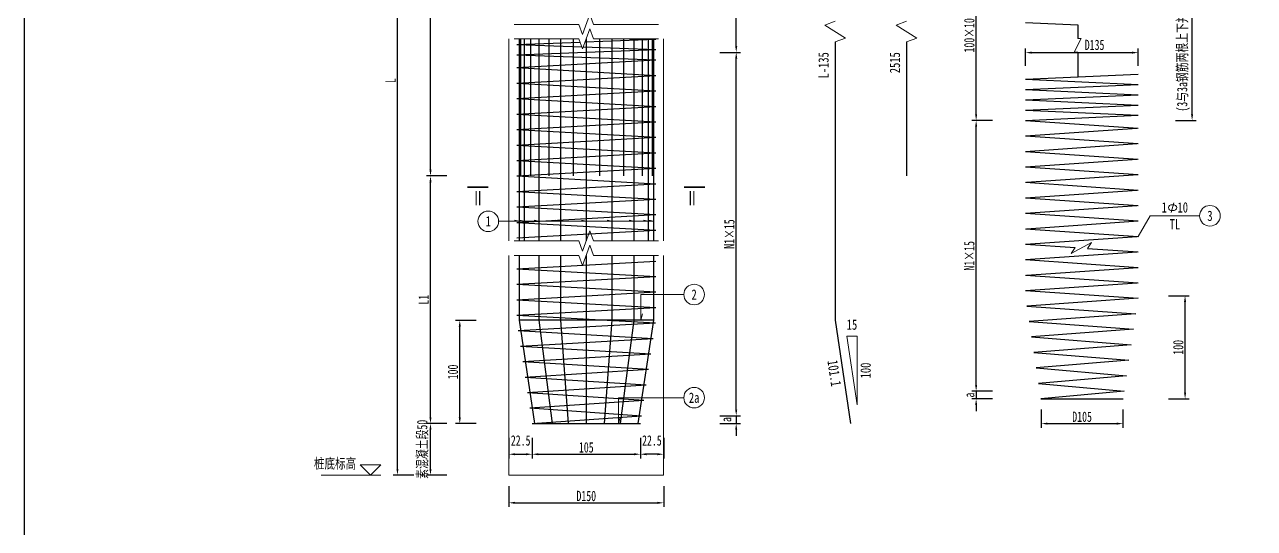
# Model space of a CAD drawing. Header units: millimetres. Extents: x 6150 to 57838, y -71710 to -30599.
# Drawn here: x 32035 to 43953, y -62962 to -58077 of the extents above; entities that cross this region are included whole.
import ezdxf
from ezdxf.enums import TextEntityAlignment as Align

# ---------------------------------------------------------------- set-up
doc = ezdxf.new("R2010")
doc.units = ezdxf.units.MM
doc.linetypes.add('HIDDEN', pattern=[9.525, 6.35, -3.175])
doc.layers.get('Defpoints').update_dxf_attribs({"color": 8, "lineweight": 15})
for name, color, linetype, lineweight in [('工作线', 1, 'Continuous', 35), ('文字', 7, 'Continuous', 15), ('构造', 7, 'Continuous', 20), ('标注', 4, 'Continuous', 18), ('钢筋', 1, 'Continuous', 30)]:
    doc.layers.add(name, color=color, linetype=linetype, lineweight=lineweight)
doc.styles.get("Standard").update_dxf_attribs({"font": '仿宋_GB2312.ttf', "width": 0.7})
doc.styles.add('标注', font='仿宋_GB2312.ttf', dxfattribs={"width": 0.7})
doc.styles.add('标题2', font='fsdb_e.shx', dxfattribs={"width": 0.75, "height": 4, "bigfont": 'fsdb.shx'})
doc.dimstyles.new('副本 1-150', dxfattribs={"dimscale": 0, "dimtxt": 2.5, "dimasz": 1.5, "dimexe": 1, "dimexo": 1, "dimgap": 0.4, "dimtad": 1, "dimdec": 0, "dimlfac": 0.1, "dimrnd": 0.1, "dimzin": 12, "dimdsep": 46, "dimtxsty": 'Standard', "dimcen": 2.5, "dimclrd": 256, "dimclre": 256, "dimclrt": 256, "dimadec": 4, "dimazin": 0, "dimtp": 2, "dimtm": 3, "dimtfac": 0.5, "dimtdec": 0, "dimtmove": 2, "dimatfit": 3, "dimfxl": 4, "dimfxlon": 1, "dimtvp": 0.7, "dimtolj": 1, "dimtzin": 12, "dimarcsym": 0})

# ---------------------------------------------------------------- blocks, each defined once
blk = doc.blocks.new('*D45')
at = {"layer": 'Defpoints', "color": 0, "transparency": 16777216}
for p in [(41256, -59007), (41494, -59007), (41496, -61631)]:
    blk.add_point(p, dxfattribs=at)
at = {"layer": '标注', "lineweight": -2, "transparency": 16777216}
for p, q in [((41416, -59007), (41216, -59007)), ((41256, -61571), (41256, -59067)), ((41416, -61631), (41216, -61631))]:
    blk.add_line(p, q, dxfattribs=at)
at = {"layer": '标注', "transparency": 16777216}
for points in [[(41246, -59067), (41266, -59067), (41256, -59007)], [(41246, -61571), (41266, -61571), (41256, -61631)]]:
    blk.add_solid(points, dxfattribs=at)
at = {"layer": '标注', "transparency": 16777216, "insert": (41190, -60319), "char_height": 100, "attachment_point": 5, "rotation": 90}
blk.add_mtext('\\A1;{\\C3;N1}×15', dxfattribs=at)
blk = doc.blocks.new('*D47')
at = {"layer": 'Defpoints', "color": 0, "transparency": 16777216}
for p in [(43041, -60706), (43281, -60706), (43041, -61706)]:
    blk.add_point(p, dxfattribs=at)
at = {"layer": '标注', "lineweight": -2, "transparency": 16777216}
for p, q in [((43121, -60706), (43321, -60706)), ((43281, -61646), (43281, -60766)), ((43121, -61706), (43321, -61706))]:
    blk.add_line(p, q, dxfattribs=at)
at = {"layer": '标注', "transparency": 16777216}
for points in [[(43271, -60766), (43291, -60766), (43281, -60706)], [(43271, -61646), (43291, -61646), (43281, -61706)]]:
    blk.add_solid(points, dxfattribs=at)
at = {"layer": '标注', "transparency": 16777216, "insert": (43215, -61206), "char_height": 100, "attachment_point": 5, "rotation": 90}
blk.add_mtext('\\A1;100', dxfattribs=at)
blk = doc.blocks.new('*D48')
at = {"layer": 'Defpoints', "color": 0, "transparency": 16777216}
for p in [(42827, -58349), (41735, -58517), (42827, -58517)]:
    blk.add_point(p, dxfattribs=at)
at = {"layer": '标注', "lineweight": -2, "transparency": 16777216}
for p, q in [((41735, -58477), (41735, -58309)), ((41795, -58349), (42767, -58349)), ((42827, -58477), (42827, -58309))]:
    blk.add_line(p, q, dxfattribs=at)
at = {"layer": '标注', "transparency": 16777216}
for points in [[(41795, -58339), (41795, -58359), (41735, -58349)], [(42767, -58339), (42767, -58359), (42827, -58349)]]:
    blk.add_solid(points, dxfattribs=at)
at = {"layer": '标注', "transparency": 16777216, "insert": (42404, -58274), "char_height": 100, "attachment_point": 5}
blk.add_mtext('\\A1;D135', dxfattribs=at)
blk = doc.blocks.new('*D50')
at = {"layer": 'Defpoints', "color": 0, "transparency": 16777216}
for p in [(41887, -61768), (42679, -61768), (42679, -61946)]:
    blk.add_point(p, dxfattribs=at)
at = {"layer": '标注', "lineweight": -2, "transparency": 16777216}
for p, q in [((41887, -61808), (41887, -61986)), ((42679, -61808), (42679, -61986)), ((41947, -61946), (42619, -61946))]:
    blk.add_line(p, q, dxfattribs=at)
at = {"layer": '标注', "transparency": 16777216}
for points in [[(41947, -61936), (41947, -61956), (41887, -61946)], [(42619, -61936), (42619, -61956), (42679, -61946)]]:
    blk.add_solid(points, dxfattribs=at)
at = {"layer": '标注', "transparency": 16777216, "insert": (42283, -61880), "char_height": 100, "attachment_point": 5}
blk.add_mtext('\\A1;D105', dxfattribs=at)
blk = doc.blocks.new('*D51')
at = {"layer": 'Defpoints', "color": 0, "transparency": 16777216}
for p in [(35968, -61945), (36288, -61945), (36288, -62445)]:
    blk.add_point(p, dxfattribs=at)
at = {"layer": '标注', "lineweight": -2, "transparency": 16777216}
for p, q in [((36128, -61945), (35928, -61945)), ((35968, -62385), (35968, -62005)), ((36128, -62445), (35928, -62445))]:
    blk.add_line(p, q, dxfattribs=at)
at = {"layer": '标注', "transparency": 16777216}
for points in [[(35958, -62005), (35978, -62005), (35968, -61945)], [(35958, -62385), (35978, -62385), (35968, -62445)]]:
    blk.add_solid(points, dxfattribs=at)
at = {"layer": '标注', "transparency": 16777216, "insert": (35893, -62195), "char_height": 100, "attachment_point": 5, "rotation": 90}
blk.add_mtext('\\A1;素混凝土段50', dxfattribs=at)
blk = doc.blocks.new('*D52')
at = {"layer": 'Defpoints', "color": 0, "transparency": 16777216}
for p in [(35968, -54795), (36288, -54795), (36288, -59545)]:
    blk.add_point(p, dxfattribs=at)
at = {"layer": '标注', "lineweight": -2, "transparency": 16777216}
for p, q in [((36128, -54795), (35928, -54795)), ((35968, -59485), (35968, -54855)), ((36128, -59545), (35928, -59545))]:
    blk.add_line(p, q, dxfattribs=at)
at = {"layer": '标注', "transparency": 16777216}
for points in [[(35958, -54855), (35978, -54855), (35968, -54795)], [(35958, -59485), (35978, -59485), (35968, -59545)]]:
    blk.add_solid(points, dxfattribs=at)
at = {"layer": '标注', "transparency": 16777216, "insert": (35902, -57170), "char_height": 100, "attachment_point": 5, "rotation": 90}
blk.add_mtext('\\A1;2500', dxfattribs=at)
blk = doc.blocks.new('*D53')
at = {"layer": 'Defpoints', "color": 0, "transparency": 16777216}
for p in [(35648, -54795), (35968, -54795), (35968, -62445)]:
    blk.add_point(p, dxfattribs=at)
at = {"layer": '标注', "lineweight": -2, "transparency": 16777216}
for p, q in [((35808, -54795), (35608, -54795)), ((35648, -62385), (35648, -54855)), ((35808, -62445), (35608, -62445))]:
    blk.add_line(p, q, dxfattribs=at)
at = {"layer": '标注', "transparency": 16777216}
for points in [[(35638, -54855), (35658, -54855), (35648, -54795)], [(35638, -62385), (35658, -62385), (35648, -62445)]]:
    blk.add_solid(points, dxfattribs=at)
at = {"layer": '标注', "transparency": 16777216, "insert": (35582, -58620), "char_height": 100, "attachment_point": 5, "rotation": 90}
blk.add_mtext('\\A1;L', dxfattribs=at)
blk = doc.blocks.new('*D56')
at = {"layer": 'Defpoints', "color": 0, "transparency": 16777216}
for p in [(36252, -60945), (36572, -60945), (36572, -61945)]:
    blk.add_point(p, dxfattribs=at)
at = {"layer": '标注', "lineweight": -2, "transparency": 16777216}
for p, q in [((36412, -60945), (36212, -60945)), ((36252, -61885), (36252, -61005)), ((36412, -61945), (36212, -61945))]:
    blk.add_line(p, q, dxfattribs=at)
at = {"layer": '标注', "transparency": 16777216}
for points in [[(36242, -61005), (36262, -61005), (36252, -60945)], [(36242, -61885), (36262, -61885), (36252, -61945)]]:
    blk.add_solid(points, dxfattribs=at)
at = {"layer": '标注', "transparency": 16777216, "insert": (36186, -61445), "char_height": 100, "attachment_point": 5, "rotation": 90}
blk.add_mtext('\\A1;100', dxfattribs=at)
blk = doc.blocks.new('*D57')
at = {"layer": 'Defpoints', "color": 0, "transparency": 16777216}
for p in [(38611, -58346), (38931, -58346), (38611, -61870)]:
    blk.add_point(p, dxfattribs=at)
at = {"layer": '标注', "lineweight": -2, "transparency": 16777216}
for p, q in [((38771, -58346), (38971, -58346)), ((38931, -61810), (38931, -58406)), ((38771, -61870), (38971, -61870))]:
    blk.add_line(p, q, dxfattribs=at)
at = {"layer": '标注', "transparency": 16777216}
for points in [[(38921, -58406), (38941, -58406), (38931, -58346)], [(38921, -61810), (38941, -61810), (38931, -61870)]]:
    blk.add_solid(points, dxfattribs=at)
at = {"layer": '标注', "transparency": 16777216, "insert": (38865, -60108), "char_height": 100, "attachment_point": 5, "rotation": 90}
blk.add_mtext('\\A1;N1×15', dxfattribs=at)
blk = doc.blocks.new('*D58')
at = {"layer": 'Defpoints', "color": 0, "transparency": 16777216}
for p in [(38228, -54695), (38931, -54695), (38621, -58346)]:
    blk.add_point(p, dxfattribs=at)
at = {"layer": '标注', "lineweight": -2, "transparency": 16777216}
for p, q in [((38771, -54695), (38971, -54695)), ((38931, -58286), (38931, -54755)), ((38771, -58346), (38971, -58346))]:
    blk.add_line(p, q, dxfattribs=at)
at = {"layer": '标注', "transparency": 16777216}
for points in [[(38921, -54755), (38941, -54755), (38931, -54695)], [(38921, -58286), (38941, -58286), (38931, -58346)]]:
    blk.add_solid(points, dxfattribs=at)
at = {"layer": '标注', "transparency": 16777216, "insert": (38865, -56520), "char_height": 100, "attachment_point": 5, "rotation": 90}
blk.add_mtext('\\A1;100×10', dxfattribs=at)
blk = doc.blocks.new('*D60')
at = {"layer": 'Defpoints', "color": 0, "transparency": 16777216}
for p in [(36728, -62019), (36954, -62019), (36954, -62243)]:
    blk.add_point(p, dxfattribs=at)
at = {"layer": '标注', "lineweight": -2, "transparency": 16777216}
for p, q in [((36728, -62083), (36728, -62283)), ((36954, -62083), (36954, -62283)), ((36788, -62243), (36894, -62243))]:
    blk.add_line(p, q, dxfattribs=at)
at = {"layer": '标注', "transparency": 16777216}
for points in [[(36788, -62233), (36788, -62253), (36728, -62243)], [(36894, -62233), (36894, -62253), (36954, -62243)]]:
    blk.add_solid(points, dxfattribs=at)
at = {"layer": '标注', "transparency": 16777216, "insert": (36842, -62110), "char_height": 100, "attachment_point": 5}
blk.add_mtext('\\A1;22.5', dxfattribs=at)
blk = doc.blocks.new('*D61')
at = {"layer": 'Defpoints', "color": 0, "transparency": 16777216}
for p in [(36954, -62019), (38002, -62019), (38002, -62243)]:
    blk.add_point(p, dxfattribs=at)
at = {"layer": '标注', "lineweight": -2, "transparency": 16777216}
for p, q in [((36954, -62083), (36954, -62283)), ((38002, -62083), (38002, -62283)), ((37014, -62243), (37942, -62243))]:
    blk.add_line(p, q, dxfattribs=at)
at = {"layer": '标注', "transparency": 16777216}
for points in [[(37014, -62233), (37014, -62253), (36954, -62243)], [(37942, -62233), (37942, -62253), (38002, -62243)]]:
    blk.add_solid(points, dxfattribs=at)
at = {"layer": '标注', "transparency": 16777216, "insert": (37478, -62177), "char_height": 100, "attachment_point": 5}
blk.add_mtext('\\A1;105', dxfattribs=at)
blk = doc.blocks.new('*D62')
at = {"layer": 'Defpoints', "color": 0, "transparency": 16777216}
for p in [(36728, -62506), (38228, -62506), (38228, -62714)]:
    blk.add_point(p, dxfattribs=at)
at = {"layer": '标注', "lineweight": -2, "transparency": 16777216}
for p, q in [((36728, -62554), (36728, -62754)), ((38228, -62554), (38228, -62754)), ((36788, -62714), (38168, -62714))]:
    blk.add_line(p, q, dxfattribs=at)
at = {"layer": '标注', "transparency": 16777216}
for points in [[(36788, -62704), (36788, -62724), (36728, -62714)], [(38168, -62704), (38168, -62724), (38228, -62714)]]:
    blk.add_solid(points, dxfattribs=at)
at = {"layer": '标注', "transparency": 16777216, "insert": (37478, -62648), "char_height": 100, "attachment_point": 5}
blk.add_mtext('\\A1;D150', dxfattribs=at)
blk = doc.blocks.new('*D65')
at = {"layer": 'Defpoints', "color": 0, "transparency": 16777216}
for p in [(41256, -57356), (41494, -57356), (41494, -59007)]:
    blk.add_point(p, dxfattribs=at)
at = {"layer": '标注', "lineweight": -2, "transparency": 16777216}
for p, q in [((41416, -57356), (41216, -57356)), ((41256, -58947), (41256, -57416)), ((41416, -59007), (41216, -59007))]:
    blk.add_line(p, q, dxfattribs=at)
at = {"layer": '标注', "transparency": 16777216}
for points in [[(41246, -57416), (41266, -57416), (41256, -57356)], [(41246, -58947), (41266, -58947), (41256, -59007)]]:
    blk.add_solid(points, dxfattribs=at)
at = {"layer": '标注', "transparency": 16777216, "insert": (41190, -58181), "char_height": 100, "attachment_point": 5, "rotation": 90}
blk.add_mtext('\\A1;100×10', dxfattribs=at)
blk = doc.blocks.new('*D66')
at = {"layer": 'Defpoints', "color": 0, "transparency": 16777216}
for p in [(43105, -57356), (43349, -57356), (43105, -59007)]:
    blk.add_point(p, dxfattribs=at)
at = {"layer": '标注', "lineweight": -2, "transparency": 16777216}
for p, q in [((43189, -57356), (43389, -57356)), ((43349, -58947), (43349, -57416)), ((43189, -59007), (43389, -59007))]:
    blk.add_line(p, q, dxfattribs=at)
at = {"layer": '标注', "transparency": 16777216}
for points in [[(43339, -57416), (43359, -57416), (43349, -57356)], [(43339, -58947), (43359, -58947), (43349, -59007)]]:
    blk.add_solid(points, dxfattribs=at)
at = {"layer": '标注', "transparency": 16777216, "insert": (43266, -58181), "char_height": 100, "attachment_point": 5, "rotation": 90}
blk.add_mtext('\\A1;(3与3a钢筋两根上下并排绑扎绕箍)', dxfattribs=at)
blk = doc.blocks.new('*D67')
at = {"layer": 'Defpoints', "color": 0, "transparency": 16777216}
for p in [(35968, -59545), (36288, -59545), (36288, -61945)]:
    blk.add_point(p, dxfattribs=at)
at = {"layer": '标注', "lineweight": -2, "transparency": 16777216}
for p, q in [((36128, -59545), (35928, -59545)), ((35968, -61885), (35968, -59605)), ((36128, -61945), (35928, -61945))]:
    blk.add_line(p, q, dxfattribs=at)
at = {"layer": '标注', "transparency": 16777216}
for points in [[(35958, -59605), (35978, -59605), (35968, -59545)], [(35958, -61885), (35978, -61885), (35968, -61945)]]:
    blk.add_solid(points, dxfattribs=at)
at = {"layer": '标注', "transparency": 16777216, "insert": (35902, -60745), "char_height": 100, "attachment_point": 5, "rotation": 90}
blk.add_mtext('\\A1;L1', dxfattribs=at)
blk = doc.blocks.new('*D79')
at = {"layer": 'Defpoints', "color": 0, "transparency": 16777216}
for p in [(38002, -62019), (38228, -62019), (38002, -62243)]:
    blk.add_point(p, dxfattribs=at)
at = {"layer": '标注', "lineweight": -2, "transparency": 16777216}
for p, q in [((38002, -62083), (38002, -62283)), ((38228, -62083), (38228, -62283)), ((38168, -62243), (38062, -62243))]:
    blk.add_line(p, q, dxfattribs=at)
at = {"layer": '标注', "transparency": 16777216}
for points in [[(38062, -62233), (38062, -62253), (38002, -62243)], [(38168, -62233), (38168, -62253), (38228, -62243)]]:
    blk.add_solid(points, dxfattribs=at)
at = {"layer": '标注', "transparency": 16777216, "insert": (38114, -62110), "char_height": 100, "attachment_point": 5}
blk.add_mtext('\\A1;22.5', dxfattribs=at)
blk = doc.blocks.new('*D95')
at = {"layer": 'Defpoints', "color": 0, "transparency": 16777216}
for p in [(38611, -61870), (38611, -61945), (38931, -61945)]:
    blk.add_point(p, dxfattribs=at)
at = {"layer": '标注', "lineweight": -2, "transparency": 16777216}
for p, q in [((38931, -61810), (38931, -61750)), ((38771, -61870), (38971, -61870)), ((38771, -61945), (38971, -61945)), ((38931, -61870), (38931, -61945)), ((38931, -62005), (38931, -62065))]:
    blk.add_line(p, q, dxfattribs=at)
at = {"layer": '标注', "transparency": 16777216}
for points in [[(38921, -61810), (38941, -61810), (38931, -61870)], [(38921, -62005), (38941, -62005), (38931, -61945)]]:
    blk.add_solid(points, dxfattribs=at)
at = {"layer": '标注', "transparency": 16777216, "insert": (38834, -61907), "char_height": 100, "attachment_point": 5, "rotation": 90}
blk.add_mtext('\\A1;a', dxfattribs=at)
blk = doc.blocks.new('*D96')
at = {"layer": 'Defpoints', "color": 0, "transparency": 16777216}
for p in [(41256, -61706), (41496, -61631), (41496, -61706)]:
    blk.add_point(p, dxfattribs=at)
at = {"layer": '标注', "lineweight": -2, "transparency": 16777216}
for p, q in [((41256, -61571), (41256, -61511)), ((41416, -61631), (41216, -61631)), ((41416, -61706), (41216, -61706)), ((41256, -61631), (41256, -61706)), ((41256, -61766), (41256, -61826))]:
    blk.add_line(p, q, dxfattribs=at)
at = {"layer": '标注', "transparency": 16777216}
for points in [[(41246, -61571), (41266, -61571), (41256, -61631)], [(41246, -61766), (41266, -61766), (41256, -61706)]]:
    blk.add_solid(points, dxfattribs=at)
at = {"layer": '标注', "transparency": 16777216, "insert": (41190, -61669), "char_height": 100, "attachment_point": 5, "rotation": 90}
blk.add_mtext('\\A1;a', dxfattribs=at)

msp = doc.modelspace()

# ---------------------------------------------------------------- linework, layer by layer
at = {"linetype": 'HIDDEN'}
msp.add_lwpolyline([(32034.53, -50895.02), (57838.47, -50895.02), (57838.47, -65851.99), (32034.53, -65851.99)], close=True, dxfattribs=at)
at = {"layer": '工作线'}
for p, q in [((36527.86, -59654.33), (36327.86, -59654.33)), ((38427.86, -59654.33), (38627.86, -59654.33))]:
    msp.add_line(p, q, dxfattribs=at)
at = {"layer": '构造'}
for p, q in [((36727.86, -58214.52), (36727.86, -59544.52)), ((38227.86, -58214.52), (38227.86, -59544.52)), ((36727.86, -59544.52), (36727.86, -60174.52)), ((38227.86, -59544.52), (38227.86, -60174.52)), ((36727.86, -60314.52), (36727.86, -61944.52)), ((38227.86, -60314.52), (38227.86, -61944.52)), ((36727.86, -61944.52), (36727.86, -62444.52)), ((38227.86, -61944.52), (38227.86, -62444.52)), ((36727.86, -62444.52), (38227.86, -62444.52))]:
    msp.add_line(p, q, dxfattribs=at)
at = {"layer": '标注'}
for p, q in [((43147.34, -59899.13), (43172.62, -59804.8)), ((42826.73, -60131.17), (42942.2, -59931.17)), ((42942.2, -59931.17), (43422.2, -59931.17)), ((38128.36, -59984.52), (36627.86, -59984.52)), ((36827.36, -59984.52), (36782.16, -59972.36)), ((36876.88, -59984.52), (36831.68, -59972.36)), ((37017.89, -59984.52), (36972.69, -59972.36)), ((37228.93, -59984.52), (37183.72, -59972.36)), ((37477.86, -59984.52), (37432.66, -59972.36)), ((37726.8, -59984.52), (37681.59, -59972.36)), ((37937.83, -59984.52), (37892.63, -59972.36)), ((38078.84, -59984.52), (38033.64, -59972.36)), ((38128.36, -59984.52), (38083.16, -59972.36)), ((38005.26, -60944.52), (38005.26, -60694.52)), ((38005.26, -60694.52), (38423.15, -60694.52)), ((38005.26, -60944.52), (38021.19, -60882.42)), ((40102.86, -61764.5), (40002.86, -61097.84)), ((40002.86, -61097.84), (40102.86, -61097.84)), ((40102.86, -61097.84), (40102.86, -61764.5)), ((37790.71, -61944.52), (37790.71, -61694.52)), ((37790.71, -61694.52), (38423.15, -61694.52)), ((37790.71, -61944.52), (37806.64, -61882.42)), ((35487.86, -62444.52), (34907.86, -62444.52)), ((35287.86, -62344.52), (35487.86, -62344.52)), ((35287.86, -62344.52), (35387.86, -62444.52)), ((35387.86, -62444.52), (35487.86, -62344.52))]:
    msp.add_line(p, q, dxfattribs=at)
at = {"layer": '标注', "flags": 128}
for points in [[(36777.86, -58074.52), (37406.52, -58074.52), (37442.19, -58172.52), (37513.53, -57976.52), (37549.2, -58074.52), (38177.86, -58074.52)], [(36777.86, -58214.52), (37406.52, -58214.52), (37442.19, -58312.52), (37513.53, -58116.52), (37549.2, -58214.52), (38177.86, -58214.52)], [(39888.85, -58044.52), (39888.85, -58044.52), (39788.85, -58080.92), (39988.85, -58208.12), (39888.85, -58244.52), (39888.85, -58244.52)], [(40580.67, -58044.52), (40580.67, -58044.52), (40480.67, -58080.92), (40680.67, -58208.12), (40580.67, -58244.52), (40580.67, -58244.52)], [(42240.77, -58345.32), (42240.77, -58345.32), (42207.47, -58345.32), (42274.07, -58211.57), (42240.77, -58211.57), (42240.77, -58211.57)], [(36777.86, -60174.52), (37406.52, -60174.52), (37442.19, -60272.52), (37513.53, -60076.52), (37549.2, -60174.52), (38177.86, -60174.52)], [(36777.86, -60314.52), (37406.52, -60314.52), (37442.19, -60412.52), (37513.53, -60216.52), (37549.2, -60314.52), (38177.86, -60314.52)], [(42334.58, -60247.36), (42334.58, -60247.36), (42373.25, -60189.88), (42176.19, -60296.63), (42214.86, -60239.14), (42214.86, -60239.14)]]:
    msp.add_lwpolyline(points, dxfattribs=at)
at = {"layer": '标注'}
for centre in [(36527.86, -59984.52), (43522.2, -59931.17), (38523.15, -60694.52), (38523.15, -61694.52)]:
    msp.add_circle(centre, 100, dxfattribs=at)
msp.add_ellipse((43159.98, -59851.97), major_axis=(40.19, 0), ratio=0.70173185, dxfattribs=at)
at = {"layer": '钢筋'}
for p, q in [((41734.73, -58055.94), (42240.77, -58079.11)), ((42240.77, -58079.11), (42240.77, -58211.57)), ((36803.66, -58269.52), (37418.48, -58247.36)), ((36803.66, -58269.52), (37434.89, -58292.46)), ((36827.36, -58214.52), (36827.36, -59544.52)), ((36839.86, -58214.52), (36839.86, -59544.52)), ((36876.88, -58214.52), (36876.88, -60174.52)), ((36936.99, -58214.52), (36936.99, -59544.52)), ((37017.89, -58214.52), (37017.89, -60174.52)), ((37116.46, -58214.52), (37116.46, -59544.52)), ((37228.93, -58214.52), (37228.93, -60174.52)), ((37350.95, -58214.52), (37350.95, -59544.52)), ((37466.75, -58245.05), (38152.06, -58219.52)), ((37477.86, -58214.52), (37477.86, -60174.52)), ((37604.77, -58214.52), (37604.77, -59544.52)), ((37726.8, -58214.52), (37726.8, -60174.52)), ((37839.26, -58214.52), (37839.26, -59544.52)), ((37895.54, -58214.52), (38152.06, -58219.52)), ((37937.83, -58214.52), (37937.83, -60174.52)), ((38018.73, -58214.52), (38018.73, -59544.52)), ((38078.84, -58214.52), (38078.84, -60174.52)), ((38115.86, -58214.52), (38115.86, -59544.52)), ((38128.36, -58214.52), (38128.36, -59544.52)), ((39888.85, -58244.52), (39888.85, -60944.52)), ((40580.67, -58244.52), (40580.67, -59544.52)), ((36803.66, -58369.52), (38152.06, -58319.52)), ((36803.66, -58369.52), (38152.06, -58419.52)), ((37449.24, -58293.15), (38152.06, -58319.52)), ((42240.77, -58345.32), (42240.77, -58583.58)), ((36803.66, -58494.52), (38152.06, -58419.52)), ((36803.66, -58494.52), (38152.06, -58569.52)), ((36803.66, -58644.52), (38152.06, -58569.52)), ((41734.73, -58606.75), (42826.73, -58556.75)), ((41734.73, -58606.75), (42826.73, -58656.75)), ((36803.66, -58644.52), (38152.06, -58719.52)), ((36803.66, -58794.52), (38152.06, -58719.52)), ((41734.73, -58706.75), (42826.73, -58656.75)), ((41734.73, -58706.75), (42826.73, -58756.75)), ((41734.73, -58806.75), (42826.73, -58756.75)), ((36803.66, -58794.52), (38152.06, -58869.52)), ((36803.66, -58944.52), (38152.06, -58869.52)), ((41734.73, -58806.75), (42826.73, -58856.75)), ((41734.73, -58906.75), (42826.73, -58856.75)), ((36803.66, -58944.52), (38152.06, -59019.52)), ((41734.73, -58906.75), (42826.73, -58956.75)), ((41734.73, -59006.75), (42826.73, -58956.75)), ((36803.66, -59094.52), (38152.06, -59019.52)), ((36803.66, -59094.52), (38152.06, -59169.52)), ((41734.73, -59006.75), (42826.73, -59081.75)), ((41734.73, -59156.17), (42818.19, -59081.17)), ((36803.66, -59244.52), (38152.06, -59169.52)), ((41734.73, -59156.17), (42826.73, -59231.17)), ((41734.73, -59306.17), (42818.19, -59231.17)), ((36803.66, -59244.52), (38152.06, -59319.52)), ((36803.66, -59394.52), (38152.06, -59319.52)), ((41734.73, -59306.17), (42826.73, -59381.17)), ((36803.66, -59394.52), (38152.06, -59469.52)), ((36803.66, -59544.52), (38152.06, -59469.52)), ((41734.73, -59456.17), (42818.19, -59381.17)), ((41734.73, -59456.17), (42826.73, -59531.17)), ((36803.66, -59544.52), (38152.06, -59619.52)), ((36827.36, -59544.52), (36827.36, -60174.52)), ((38128.36, -59544.52), (38128.36, -60174.52)), ((41743.27, -59606.17), (42826.73, -59531.17)), ((36803.66, -59694.52), (38152.06, -59619.52)), ((36803.66, -59694.52), (38152.06, -59769.52)), ((41734.73, -59606.17), (42826.73, -59681.17)), ((41734.73, -59756.17), (42818.19, -59681.17)), ((36803.66, -59844.52), (38152.06, -59769.52)), ((41734.73, -59756.17), (42826.73, -59831.17)), ((36803.66, -59844.52), (38152.06, -59919.52)), ((36803.66, -59994.52), (38152.06, -59919.52)), ((41734.73, -59906.17), (42818.19, -59831.17)), ((41734.73, -59906.17), (42826.73, -59981.17)), ((36803.66, -59994.52), (38152.06, -60069.52)), ((41734.73, -60056.17), (42826.73, -60131.17)), ((41743.27, -60056.17), (42826.73, -59981.17)), ((36803.66, -60144.52), (38152.06, -60069.52)), ((41734.73, -60206.17), (42818.19, -60131.17)), ((41734.73, -60206.17), (42214.86, -60239.14)), ((41734.73, -60356.17), (42818.19, -60281.17)), ((42334.58, -60247.36), (42826.73, -60281.17)), ((36803.66, -60444.52), (38152.06, -60369.52)), ((36827.36, -60314.52), (36827.36, -60944.52)), ((37017.89, -60314.52), (37017.89, -60944.52)), ((37228.93, -60314.52), (37228.93, -60944.52)), ((37477.86, -60314.52), (37477.86, -60944.52)), ((37726.8, -60314.52), (37726.8, -60944.52)), ((37937.83, -60314.52), (37937.83, -60944.52)), ((38128.36, -60314.52), (38128.36, -60944.52)), ((41734.73, -60356.17), (42826.73, -60431.17)), ((36803.66, -60444.52), (38152.06, -60519.52)), ((36803.66, -60594.52), (38152.06, -60519.52)), ((41734.73, -60506.17), (42826.73, -60581.17)), ((41743.27, -60506.17), (42826.73, -60431.17)), ((36803.66, -60594.52), (38152.06, -60669.52)), ((41734.73, -60656.17), (42818.19, -60581.17)), ((41734.73, -60656.17), (42825.73, -60731.1)), ((36803.66, -60744.52), (38152.06, -60669.52)), ((36803.66, -60744.52), (38152.06, -60819.52)), ((42825.73, -60731.1), (41746.98, -60806.1)), ((36803.66, -60894.52), (38152.06, -60819.52)), ((36803.66, -60894.52), (38148.31, -60969.52)), ((41746.98, -60806.1), (42803.23, -60881.1)), ((42803.23, -60881.1), (41769.48, -60956.1)), ((36818.66, -61044.52), (38148.31, -60969.52)), ((36827.36, -60944.52), (36977.36, -61944.52)), ((38128.36, -60944.52), (36827.36, -60944.52)), ((37017.89, -60944.52), (37147.79, -61944.52)), ((37228.93, -60944.52), (37303.93, -61944.52)), ((37477.86, -60944.52), (37477.86, -61944.52)), ((37726.8, -60944.52), (37651.8, -61944.52)), ((37937.83, -60944.52), (37807.93, -61944.52)), ((38128.36, -60944.52), (37978.36, -61944.52)), ((39888.85, -60944.52), (40038.85, -61944.52)), ((41769.48, -60956.1), (42780.73, -61031.1)), ((36818.66, -61044.52), (38125.81, -61119.52)), ((36841.16, -61194.52), (38125.81, -61119.52)), ((42780.73, -61031.1), (41791.98, -61106.1)), ((41791.98, -61106.1), (42758.23, -61181.1)), ((36841.16, -61194.52), (38103.31, -61269.52)), ((42758.23, -61181.1), (41814.48, -61256.1)), ((41814.48, -61256.1), (42735.73, -61331.1)), ((36863.66, -61344.52), (38103.31, -61269.52)), ((36863.66, -61344.52), (38080.81, -61419.52)), ((42735.73, -61331.1), (41836.98, -61406.1)), ((36886.16, -61494.52), (38080.81, -61419.52)), ((36886.16, -61494.52), (38058.31, -61569.52)), ((41836.98, -61406.1), (42713.23, -61481.1)), ((42713.23, -61481.1), (41859.48, -61556.1)), ((36908.66, -61644.52), (38058.31, -61569.52)), ((41859.48, -61556.1), (42690.73, -61631.1)), ((36908.66, -61644.52), (38035.81, -61719.52)), ((36931.16, -61794.52), (38035.81, -61719.52)), ((42690.73, -61631.1), (41881.98, -61706.1)), ((41881.98, -61706.1), (42679.48, -61706.1)), ((36931.16, -61794.52), (38013.31, -61869.52)), ((36953.66, -61944.52), (38013.31, -61869.52)), ((36953.66, -61944.52), (38002.06, -61944.52))]:
    msp.add_line(p, q, dxfattribs=at)

# ---------------------------------------------------------------- texts
at = {"layer": '文字', "style": '标题2', "width": 0.75}
msp.add_text('Ⅱ', height=160, dxfattribs=at).set_placement((36370.61, -59686.33), align=Align.TOP_LEFT)
msp.add_text('Ⅱ', height=160, dxfattribs=at).set_placement((38560.68, -59686.33), align=Align.TOP_RIGHT)
at = {"layer": '标注', "color": 6, "style": '标注', "width": 0.75}
for s, p in [('L-135', (39856.85, -58344.52)), ('2515', (40548.67, -58344.52))]:
    msp.add_text(s, height=100, rotation=90, dxfattribs=at).set_placement(p, align=Align.BOTTOM_RIGHT)
at = {"layer": '标注', "style": '标注', "width": 0.75}
for s, p in [('1  10', (43182.2, -59849.17)), ('1', (36527.86, -59984.52)), ('3', (43522.2, -59931.17)), ('2', (38523.15, -60694.52)), ('2a', (38523.15, -61694.52))]:
    msp.add_text(s, height=100, dxfattribs=at).set_placement(p, align=Align.MIDDLE_CENTER)
at = {"layer": '标注', "color": 6, "style": '标注', "width": 0.75}
msp.add_text('TL', height=100, dxfattribs=at).set_placement((43182.2, -60013.17), align=Align.MIDDLE_CENTER)
at = {"layer": '标注', "style": '标注', "width": 0.75}
msp.add_text('15', height=100, dxfattribs=at).set_placement((40052.86, -61065.84), align=Align.BOTTOM_CENTER)
for s, rotation, p in [('101.1', 278.530766, (39932.21, -61449.27)), ('100', 90, (40134.86, -61431.17))]:
    msp.add_text(s, height=100, rotation=rotation, dxfattribs=at).set_placement(p, align=Align.TOP_CENTER)
msp.add_text('桩底标高', height=100, dxfattribs=at).set_placement((35247.86, -62412.52), align=Align.BOTTOM_RIGHT)

# ---------------------------------------------------------------- dimensions: what is measured, and where the dimension line sits
at = {"layer": '标注'}
for base, p1, p2, text, picture, middle in [((38930.51, -54694.52), (38620.67, -58346.15), (38227.86, -54694.52), '100×10', '*D58', (38864.51, -56520.34)), ((35647.86, -54794.52), (35967.86, -62444.52), (35967.86, -54794.52), 'L', '*D53', (35581.86, -58619.52)), ((35967.86, -54794.52), (36287.86, -59544.52), (36287.86, -54794.52), '2500', '*D52', (35901.86, -57169.52)), ((43349.48, -57355.94), (43104.93, -59006.75), (43104.93, -57355.94), '(3与3a钢筋两根上下并排绑扎绕箍)', '*D66', (43265.64, -58181.35)), ((41255.88, -57355.94), (41493.58, -59006.75), (41493.58, -57355.94), '100×10', '*D65', (41189.88, -58181.35)), ((38930.51, -58346.15), (38610.51, -61869.52), (38610.51, -58346.15), 'N1×15', '*D57', (38864.51, -60107.84)), ((41255.88, -59006.75), (41495.88, -61631.1), (41493.58, -59006.75), '{\\C3;N1}×15', '*D45', (41189.88, -60318.93)), ((35967.86, -59544.52), (36287.86, -61944.52), (36287.86, -59544.52), 'L1', '*D67', (35901.86, -60744.52)), ((41255.88, -61706.1), (41495.88, -61631.1), (41495.88, -61706.1), 'a', '*D96', (41189.88, -61668.6))]:
    dim = msp.add_linear_dim(base=base, p1=p1, p2=p2, angle=90, text=text, dimstyle='副本 1-150', override={"dimscale": 40, "dimarcsym": 2}, dxfattribs=at)
    dim.commit()
    dim.dimension.update_dxf_attribs({"geometry": picture, "text_midpoint": middle})
for base, p1, p2, text, picture, middle in [((42826.73, -58349.19), (41734.73, -58517.18), (42826.73, -58517.18), 'D135', '*D48', (42404.01, -58274.19)), ((36953.66, -62243.01), (36727.86, -62019.18), (36953.66, -62019.18), '22.5', '*D60', (36841.81, -62109.52))]:
    dim = msp.add_linear_dim(base=base, p1=p1, p2=p2, text=text, dimstyle='副本 1-150', override={"dimscale": 40, "dimarcsym": 2}, dxfattribs=at)
    dim.commit()
    dim.dimension.update_dxf_attribs({"geometry": picture, "text_midpoint": middle, "dimtype": 160})
dim = msp.add_linear_dim(base=(43280.69, -60706.1), p1=(43040.69, -61706.1), p2=(43040.69, -60706.1), angle=90, dimstyle='副本 1-150', override={"dimscale": 40, "dimarcsym": 2}, dxfattribs=at)
dim.commit()
dim.dimension.update_dxf_attribs({"geometry": '*D47', "text_midpoint": (43214.69, -61206.1)})
dim = msp.add_aligned_dim(p1=(36571.73, -61944.52), p2=(36571.73, -60944.52), distance=320, dimstyle='副本 1-150', override={"dimscale": 40, "dimarcsym": 2}, dxfattribs=at)
dim.commit()
dim.dimension.update_dxf_attribs({"geometry": '*D56', "text_midpoint": (36185.73, -61444.52)})
for base, p1, p2, angle, text, picture, middle in [((35967.86, -61944.52), (36287.86, -62444.52), (36287.86, -61944.52), 90, '素混凝土段50', '*D51', (35892.86, -62194.52)), ((38930.51, -61944.52), (38610.51, -61869.52), (38610.51, -61944.52), 90, 'a', '*D95', (38833.92, -61907.02)), ((38002.06, -62243.01), (38227.86, -62019.18), (38002.06, -62019.18), 180, '22.5', '*D79', (38113.91, -62109.52))]:
    dim = msp.add_linear_dim(base=base, p1=p1, p2=p2, angle=angle, text=text, dimstyle='副本 1-150', override={"dimscale": 40, "dimarcsym": 2}, dxfattribs=at)
    dim.commit()
    dim.dimension.update_dxf_attribs({"geometry": picture, "text_midpoint": middle, "dimtype": 160})
for base, p1, p2, text, picture, middle in [((42679.04, -61946.1), (41887.04, -61767.62), (42679.04, -61767.62), 'D105', '*D50', (42283.04, -61880.1)), ((38002.06, -62243.01), (36953.66, -62019.18), (38002.06, -62019.18), '105', '*D61', (37477.86, -62177.01))]:
    dim = msp.add_linear_dim(base=base, p1=p1, p2=p2, text=text, dimstyle='副本 1-150', override={"dimscale": 40, "dimarcsym": 2}, dxfattribs=at)
    dim.commit()
    dim.dimension.update_dxf_attribs({"geometry": picture, "text_midpoint": middle})
dim = msp.add_aligned_dim(p1=(36727.86, -62505.9), p2=(38227.86, -62505.9), distance=-208.2, text='D<>', dimstyle='副本 1-150', override={"dimscale": 40, "dimarcsym": 2}, dxfattribs=at)
dim.commit()
dim.dimension.update_dxf_attribs({"geometry": '*D62', "text_midpoint": (37477.86, -62648.09)})

doc.saveas('drawing.dxf')
